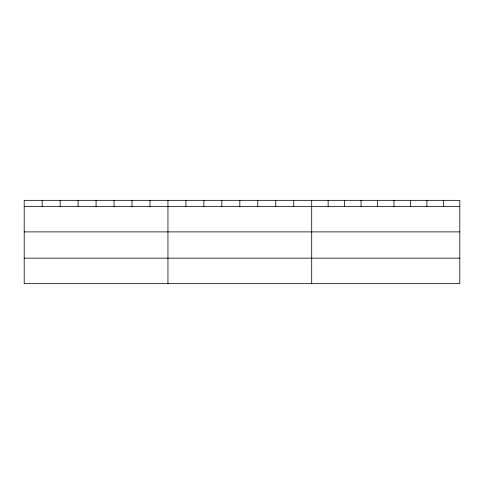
<?xml version="1.0" encoding="UTF-8"?>
<svg xmlns="http://www.w3.org/2000/svg" width="484" height="484" viewBox="0 0 484 484"><rect width="100%" height="100%" fill="white"/><g stroke="black" fill="none" stroke-linecap="round" stroke-linejoin="round"><path stroke-width="0.73" d="M459.8 231.89L459.8 200.346L24.2 200.346L24.2 283.654L459.8 283.654L459.8 231.89L24.2 231.89M24.2 206.39L459.8 206.39M24.2 258.16L459.8 258.16M443.344 200.346L443.344 206.39M426.888 200.346L426.888 206.39M410.432 200.346L410.432 206.39M393.976 200.346L393.976 206.39M377.52 200.346L377.52 206.39M361.064 200.346L361.064 206.39M344.608 200.346L344.608 206.39M328.152 200.346L328.152 206.39M311.696 200.346L311.696 283.654M293.727 200.346L293.727 206.39M275.759 200.346L275.759 206.39M257.791 200.346L257.791 206.39M239.822 200.346L239.822 206.39M221.853 200.346L221.853 206.39M203.885 200.346L203.885 206.39M185.917 200.346L185.917 206.39M167.948 200.346L167.948 283.654M149.98 200.346L149.98 206.39M132.011 200.346L132.011 206.39M114.042 200.346L114.042 206.39M96.074 200.346L96.074 206.39M78.105 200.346L78.105 206.39M60.137 200.346L60.137 206.39M42.169 200.346L42.169 206.39"/></g></svg>
